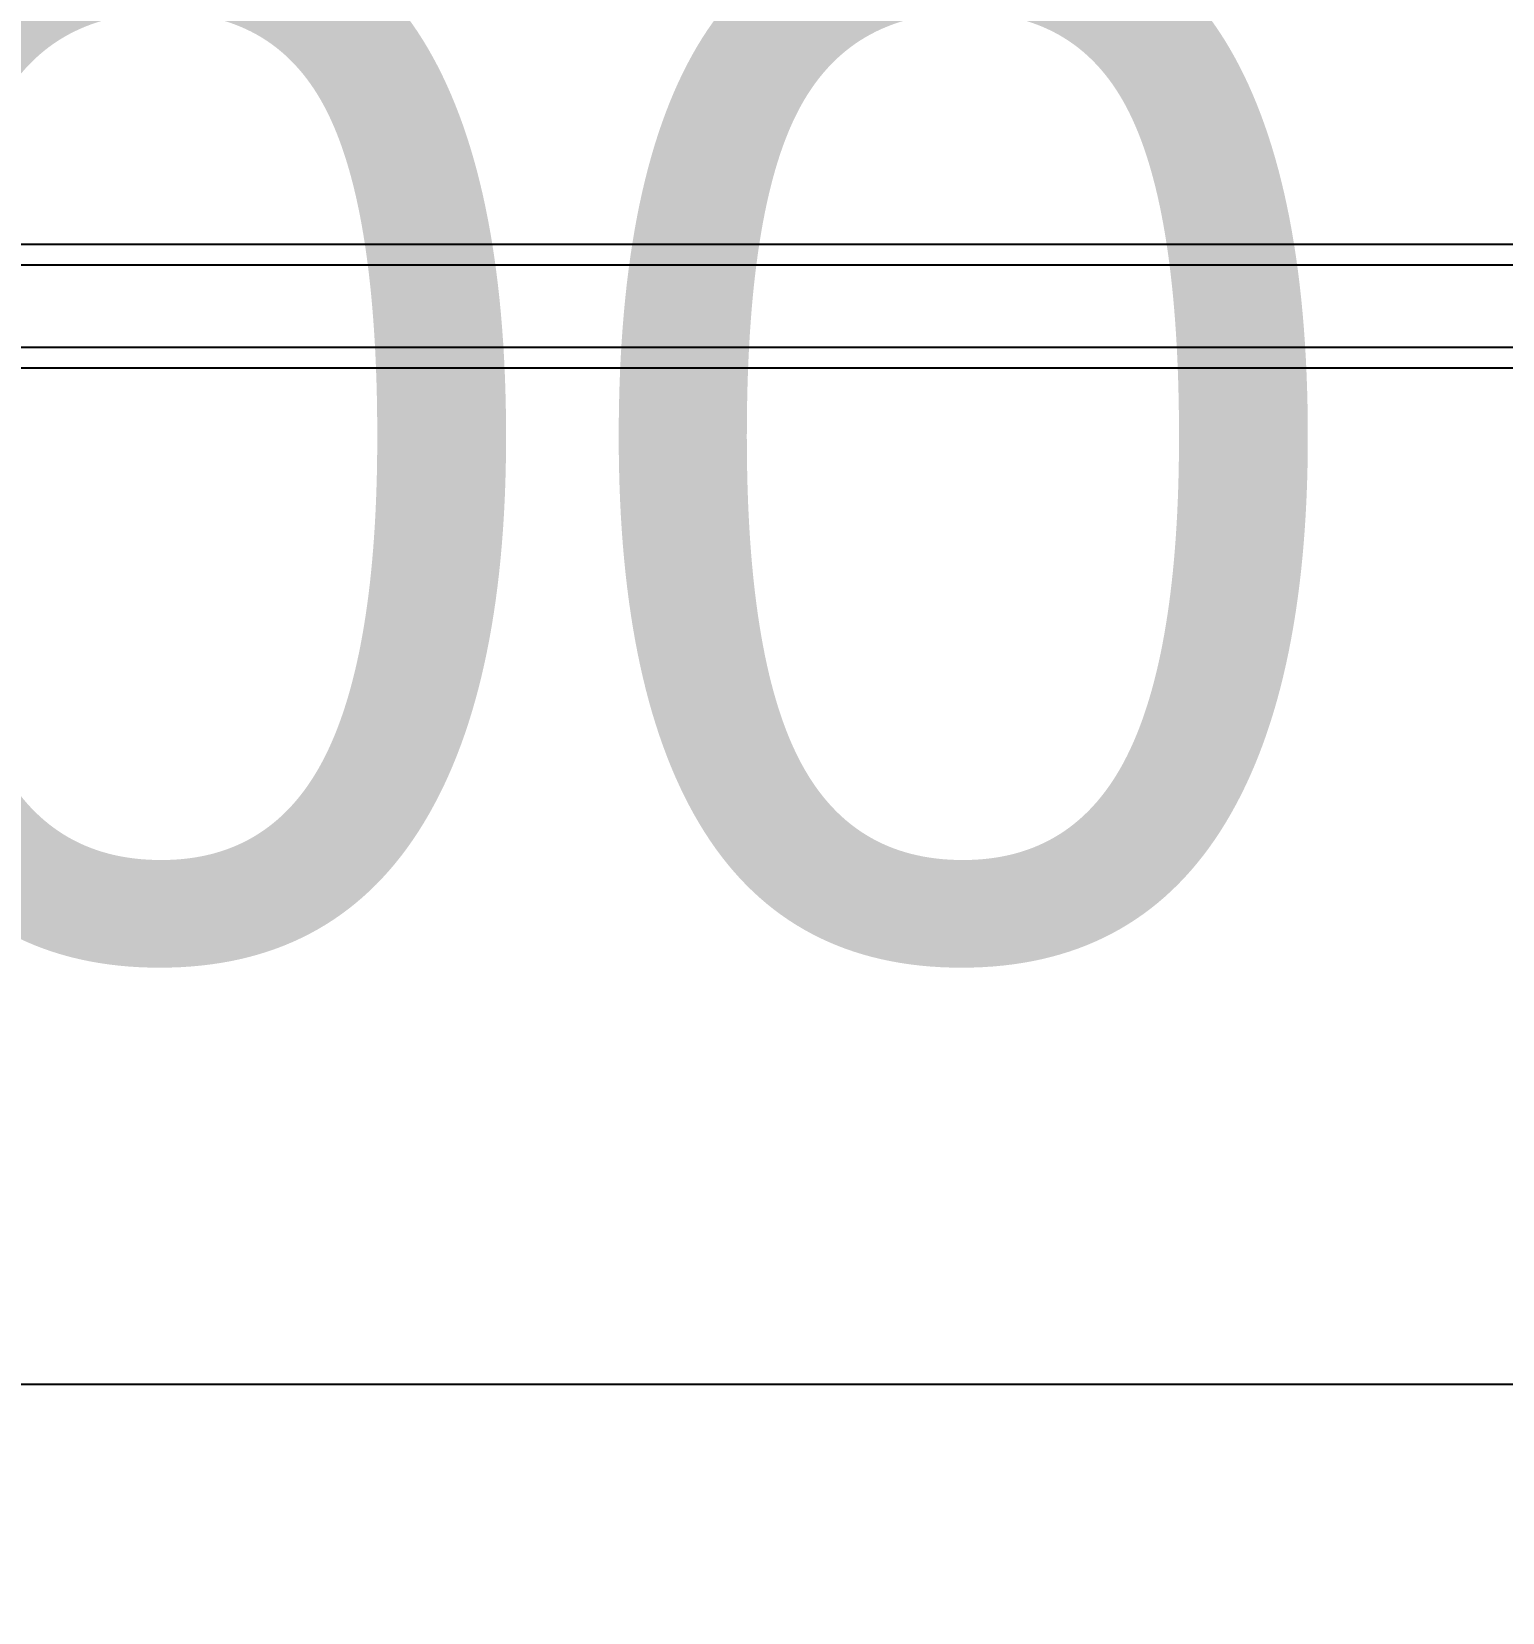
# Model space of a CAD drawing. Header units: millimetres. Extents: x -383313 to -161684, y -117025 to 99224.
# Drawn here: x -344269.9 to -343913.6, y -9272.4 to -8889.5 of the extents above; entities that cross this region are included whole.
import ezdxf

# ---------------------------------------------------------------- set-up
doc = ezdxf.new("R2010")
doc.units = ezdxf.units.MM
doc.header["$MEASUREMENT"] = 0
doc.linetypes.add('DASHED', pattern=[0.75, 0.5, -0.25])
doc.layers.get('Defpoints').update_dxf_attribs({"color": 31})
for name, color, linetype in [('001__КОНСТРУКТИВ__размеры внутр.', 7, 'Continuous'), ('Ограждения', 20, 'Continuous'), ('Робот', 30, 'Continuous')]:
    doc.layers.add(name, color=color, linetype=linetype)
doc.styles.add('PSTUDIO', font='arial.ttf')
doc.dimstyles.new('PS_TICK', dxfattribs={"dimscale": 100, "dimtxt": 2.5, "dimasz": 1, "dimexe": 2, "dimexo": 2, "dimgap": 1, "dimtad": 1, "dimdec": 0, "dimzin": 0, "dimdsep": 46, "dimtxsty": 'PSTUDIO', "dimblk": 'ARCHTICK', "dimcen": 2, "dimdle": 1.5, "dimse1": 1, "dimse2": 1, "dimadec": 0, "dimazin": 0, "dimtfac": 1, "dimtdec": 0, "dimtix": 1, "dimtmove": 1, "dimatfit": 3, "dimldrblk": 'ARCHTICK', "dimfxl": 1, "dimtolj": 1, "dimtzin": 0, "dimarcsym": 0})

# ---------------------------------------------------------------- blocks, each defined once
blk = doc.blocks.new('*U110')
at = {"layer": 'Ограждения'}
for points in [[(2288.22, -15), (105, -15), (105, 15), (2288.22, 15)], [(2283.22, -10), (110, -10), (110, 10), (2283.22, 10)]]:
    blk.add_lwpolyline(points, close=True, dxfattribs=at)
blk = doc.blocks.new('_ArchTick')
at = {"color": 0, "linetype": 'ByBlock', "const_width": 0.15}
blk.add_lwpolyline([(-0.5, -0.5), (0.5, 0.5)], dxfattribs=at)
blk = doc.blocks.new('*D253')
at = {"layer": '001__КОНСТРУКТИВ__размеры внутр.', "color": 0, "lineweight": -2, "ltscale": 100, "transparency": 16777216}
blk.add_line((-345485.51, -9217.13), (-343185.51, -9217.13), dxfattribs=at)
at = {"layer": 'Defpoints', "color": 0, "ltscale": 100, "transparency": 16777216}
for p in [(-345335.51, -8492.09), (-343335.51, -8492.09), (-343335.51, -9217.13)]:
    blk.add_point(p, dxfattribs=at)
at = {"layer": '001__КОНСТРУКТИВ__размеры внутр.', "color": 0, "lineweight": -2, "ltscale": 100, "transparency": 16777216, "xscale": 100, "yscale": 100, "zscale": 100, "rotation": 180}
blk.add_blockref('_ArchTick', (-345335.51, -9217.13), dxfattribs=at)
at = {"layer": '001__КОНСТРУКТИВ__размеры внутр.', "color": 0, "lineweight": -2, "ltscale": 100, "transparency": 16777216, "xscale": 100, "yscale": 100, "zscale": 100}
blk.add_blockref('_ArchTick', (-343335.51, -9217.13), dxfattribs=at)
at = {"layer": '001__КОНСТРУКТИВ__размеры внутр.', "color": 0, "ltscale": 100, "transparency": 16777216, "insert": (-344335.51, -8989.49), "char_height": 250, "attachment_point": 5, "style": 'PSTUDIO'}
blk.add_mtext('\\A1;2000', dxfattribs=at)

msp = doc.modelspace()

# ---------------------------------------------------------------- block references
at = {"layer": 'Робот', "linetype": 'DASHED'}
msp.add_blockref('*U110', (-345842.17107, -8956.0239), dxfattribs=at)

# ---------------------------------------------------------------- dimensions: what is measured, and where the dimension line sits
at = {"layer": '001__КОНСТРУКТИВ__размеры внутр.', "ltscale": 100}
dim = msp.add_linear_dim(base=(-343335.51332, -9217.13039), p1=(-345335.51332, -8492.09281), p2=(-343335.51332, -8492.09281), dimstyle='PS_TICK', dxfattribs=at)
dim.commit()
dim.dimension.update_dxf_attribs({"geometry": '*D253', "text_midpoint": (-344335.51332, -8989.48714)})

doc.saveas('drawing.dxf')
